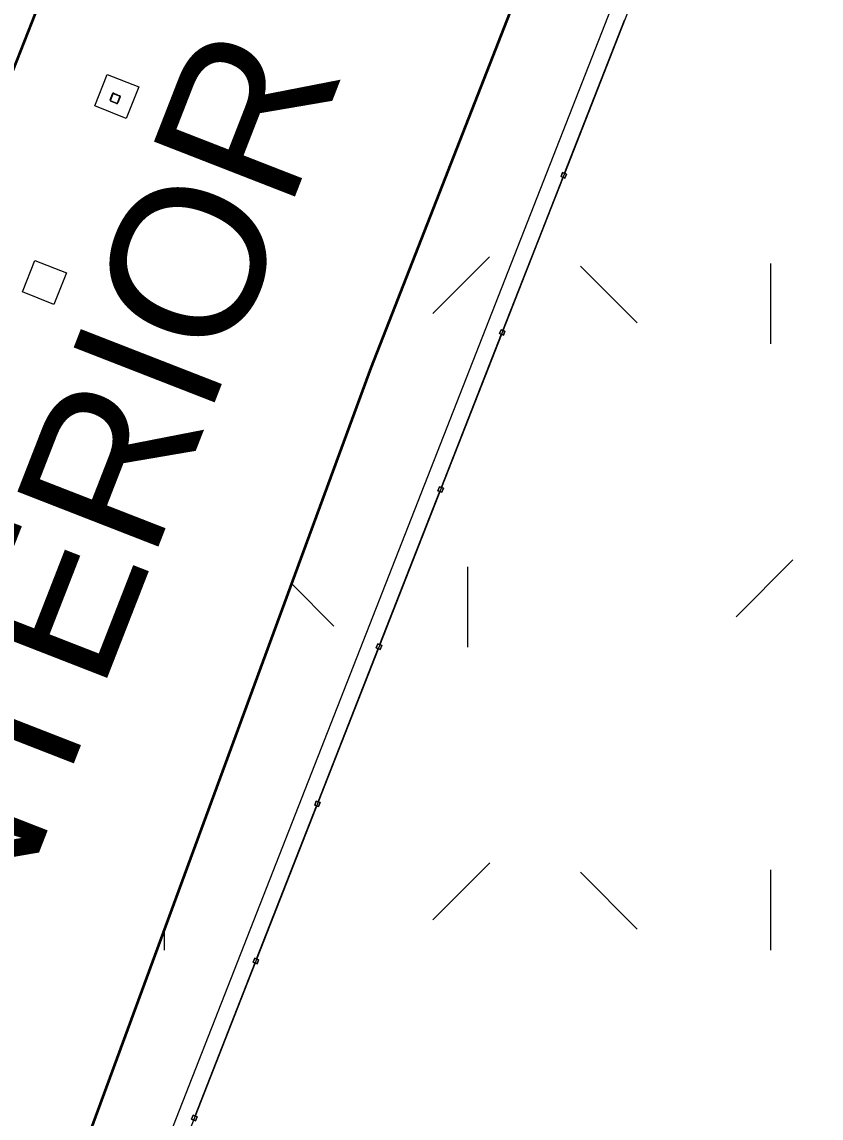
# Model space of a CAD drawing. Header units: metres. Extents: x -207 to 292, y -187 to 169.
# Drawn here: x -14.38 to -4.92, y -64.14 to -51.15 of the extents above; entities that cross this region are included whole.
import ezdxf

# ---------------------------------------------------------------- set-up
doc = ezdxf.new("R2010")
doc.units = ezdxf.units.M
for name, color, linetype, lineweight in [('A-GLAZ-CWMG', 7, 'Continuous', 9), ('ACHURADO', 7, 'Continuous', 9), ('BORDE CAMINO', 7, 'Continuous', 35), ('C-TOPO', 7, 'Continuous', 9), ('CERCO INTERIOR', 7, 'Continuous', 9), ('S-COLS', 7, 'Continuous', 9), ('solera', 7, 'Continuous', 35)]:
    doc.layers.add(name, color=color, linetype=linetype, lineweight=lineweight)
doc.layers.add('PR10-ARQ-PL-001-Emplazamiento-C-1_dwg', color=7, linetype='Continuous', lineweight=9, true_color=0x767676)
doc.layers.add('TEXTO', color=5, linetype='Continuous', lineweight=9, true_color=0x0000ff)
doc.styles.add('Arial', font='arial.ttf', dxfattribs={"height": 1.792988})

# ---------------------------------------------------------------- blocks, each defined once
blk = doc.blocks.new('M_Concrete-Rectangular-Column - 400 x 400 mm-2401275-PLANTA EMPLAZAMIENTO ACTUALIZADO')
at = {"layer": 'S-COLS'}
h = blk.add_hatch(dxfattribs=at)
h.set_pattern_fill('FP_22', color=256, style=0, pattern_type=2)
h.set_pattern_definition([(21.59, (-6.817, 53.263), (5.107535, 3.660175), [0.25146, -4.321, 0.25146, -4.321, -24.384]), (21.59, (-6.817, 53.263), (5.107535, 3.660175), [-9.144, 0.25146, -8.893, 0.25146, -4.321, -10.668]), (21.59, (-6.817, 53.263), (5.107535, 3.660175), [-22.86, 0.25146, -2.797, 0.25146, -7.369]), (141.59, (-4.972, 54.813), (-5.72357, 2.593167), [0.25146, -4.321, 0.25146, -4.321, -24.384]), (141.59, (-4.972, 54.813), (-5.72357, 2.593167), [-9.144, 0.25146, -8.893, 0.25146, -4.321, -10.668]), (141.59, (-4.972, 54.813), (-5.72357, 2.593167), [-22.86, 0.25146, -2.797, 0.25146, -7.369]), (261.59, (-5.385, 57.927), (0.616037, -6.253342), [0.25146, -4.321, 0.25146, -4.321, -24.384]), (261.59, (-5.385, 57.927), (0.616037, -6.253342), [-9.144, 0.25146, -8.893, 0.25146, -4.321, -10.668]), (261.59, (-5.385, 57.927), (0.616037, -6.253342), [-22.86, 0.25146, -2.797, 0.25146, -7.369])])
h.paths.add_polyline_path([(0.2, -0.2), (0.2, 0.2), (-0.2, 0.2), (-0.2, -0.2)])
for p, q in [((-0.2, -0.2), (-0.2, 0.2)), ((-0.2, 0.2), (0.2, 0.2)), ((-0.2, 0.2), (0.2, 0.2)), ((-0.2, -0.2), (-0.2, 0.2)), ((0.2, 0.2), (0.2, -0.2)), ((0.2, 0.2), (0.2, -0.2)), ((0.2, -0.2), (-0.2, -0.2)), ((0.2, -0.2), (-0.2, -0.2))]:
    blk.add_line(p, q, dxfattribs=at)
blk = doc.blocks.new('M_Concrete-Rectangular-Column - 400 x 400 mm-2404032-PLANTA EMPLAZAMIENTO ACTUALIZADO')
at = {"layer": 'S-COLS'}
for p, q in [((-0.2, -0.2), (-0.2, 0.2)), ((-0.2, 0.2), (0.2, 0.2)), ((-0.2, 0.2), (0.2, 0.2)), ((-0.2, -0.2), (-0.2, 0.2)), ((0.2, 0.2), (0.2, -0.2)), ((0.2, 0.2), (0.2, -0.2)), ((0.2, -0.2), (-0.2, -0.2)), ((0.2, -0.2), (-0.2, -0.2))]:
    blk.add_line(p, q, dxfattribs=at)
blk = doc.blocks.new('FCA_N_Columna de acero - 100 x 100 mm-2401719-PLANTA EMPLAZAMIENTO ACTUALIZADO')
at = {"layer": 'S-COLS'}
for p, q in [((-0.05, -0.038), (-0.05, 0.038)), ((-0.05, -0.038), (-0.05, 0.038)), ((-0.044, 0.038), (-0.044, -0.038)), ((-0.044, 0.038), (-0.044, -0.038)), ((-0.038, 0.05), (0.038, 0.05)), ((-0.038, 0.05), (0.038, 0.05)), ((0.038, 0.044), (-0.038, 0.044)), ((0.038, 0.044), (-0.038, 0.044)), ((0.044, -0.038), (0.044, 0.038)), ((0.044, -0.038), (0.044, 0.038)), ((0.05, 0.038), (0.05, -0.038)), ((0.05, 0.038), (0.05, -0.038)), ((-0.038, -0.044), (0.038, -0.044)), ((-0.038, -0.044), (0.038, -0.044)), ((0.038, -0.05), (-0.038, -0.05)), ((0.038, -0.05), (-0.038, -0.05))]:
    blk.add_line(p, q, dxfattribs=at)
for centre, radius, start, end in [((-0.038, 0.038), 0.012, 90, 180), ((-0.038, 0.038), 0.012, 90, 180), ((-0.038, 0.038), 0.006, 90, 180), ((-0.038, 0.038), 0.006, 90, 180), ((0.038, 0.038), 0.012, 360, 90), ((0.038, 0.038), 0.012, 360, 90), ((0.038, 0.038), 0.006, 360, 90), ((0.038, 0.038), 0.006, 360, 90), ((-0.038, -0.038), 0.012, 180, 270), ((-0.038, -0.038), 0.012, 180, 270), ((-0.038, -0.038), 0.006, 180, 270), ((-0.038, -0.038), 0.006, 180, 270), ((0.038, -0.038), 0.012, 270, 360), ((0.038, -0.038), 0.006, 270, 360), ((0.038, -0.038), 0.012, 270, 360), ((0.038, -0.038), 0.006, 270, 360)]:
    blk.add_arc(centre, radius, start, end, dxfattribs=at)
blk = doc.blocks.new('YADRAN_LASQUEMAS_ARQ_MO_002_TERRAZAS_rvt-1-PLANTA EMPLAZAMIENTO ACTUALIZADO')
at = {"layer": 'S-COLS', "lineweight": 9, "rotation": 338.4099999999997}
for name, p in [('M_Concrete-Rectangular-Column - 400 x 400 mm-2401275-PLANTA EMPLAZAMIENTO ACTUALIZADO', (-13.26, -52.035)), ('FCA_N_Columna de acero - 100 x 100 mm-2401719-PLANTA EMPLAZAMIENTO ACTUALIZADO', (-13.279, -52.058)), ('M_Concrete-Rectangular-Column - 400 x 400 mm-2404032-PLANTA EMPLAZAMIENTO ACTUALIZADO', (-14.117, -54.239))]:
    blk.add_blockref(name, p, dxfattribs=at)
blk = doc.blocks.new('PR10-ARQ-PL-001-Emplazamiento-C-1_dwg_Circular Mullion - 5mm-517344-PLANTA EMPLAZAMIENTO-674655-PLANTA EMPLAZAMIENTO ACTUALIZADO')
at = {"layer": 'A-GLAZ-CWMG', "flags": 128}
for points in [[(-84.442, 139.656), (-83.711, 141.464), (-83.713, 141.465), (-83.716, 141.466), (-84.446, 139.658), (-84.444, 139.657)], [(-84.444, 139.657), (-83.713, 141.465)]]:
    blk.add_lwpolyline(points, close=True, dxfattribs=at)
blk = doc.blocks.new('PR10-ARQ-PL-001-Emplazamiento-C-1_dwg_Rectangular Mullion - 50 x 50 mm-517346-PLANTA EMPLAZAMIENTO-674657-PLANTA EMPLAZAMIENTO ACTUALIZADO')
at = {"layer": 'A-GLAZ-CWMG', "flags": 128}
blk.add_lwpolyline([(0.025, 0.025), (-0.025, 0.025), (-0.025, -0.025), (0.025, -0.025)], close=True, dxfattribs=at)
blk = doc.blocks.new('PR10-ARQ-PL-001-Emplazamiento-C-1_dwg_Rectangular Mullion - 50 x 50 mm-517357-PLANTA EMPLAZAMIENTO-674659-PLANTA EMPLAZAMIENTO ACTUALIZADO')
at = {"layer": 'A-GLAZ-CWMG', "flags": 128}
blk.add_lwpolyline([(0.025, 0.025), (0.025, -0.025), (-0.025, -0.025), (-0.025, 0.025)], close=True, dxfattribs=at)
blk = doc.blocks.new('PR10-ARQ-PL-001-Emplazamiento-C-1_dwg-674643-PLANTA EMPLAZAMIENTO ACTUALIZADO')
at = {"layer": 'ACHURADO'}
h = blk.add_hatch(dxfattribs=at)
h.set_pattern_fill('FP_1', color=256, style=0, pattern_type=2)
h.set_pattern_definition([(90, (-655750.258, -5498481.082), (-3.592, 3.592), [0.9525, -6.232]), (45, (-655750.258, -5498481.082), (-3.5921024484, 3.5921024484), [0.9525, -4.127]), (135, (-655750.258, -5498481.082), (-3.5921024484, -3.5921024484), [0.9525, -4.127])])
h.paths.add_polyline_path([(19.275, -116.438), (17.327, -117.555), (16.023, -117.681), (15.836, -118.593), (15.64, -118.553), (15.814, -117.703), (15.33, -117.77), (15.92, -117.187), (16.473, -114.489), (16.282, -114.203), (16.514, -114.289), (17.373, -110.102), (-5.102, -101.293), (-5.029, -101.107), (17.602, -109.977), (16.807, -113.854), (18.008, -114.584)])
h.paths.add_polyline_path([(14.883, -121.031), (15.235, -121.025), (15.586, -121.007), (15.936, -120.977), (16.285, -120.935), (16.674, -120.873), (16.978, -120.814), (17.321, -120.736), (17.661, -120.647), (17.997, -120.545), (18.33, -120.432), (18.659, -120.308), (18.983, -120.172), (18.713, -118.611), (19.275, -116.438), (21.508, -116.196), (22.661, -116.543), (23.385, -116.465), (23.557, -116.196), (23.721, -115.921), (23.876, -115.641), (24.022, -115.356), (24.159, -115.067), (24.287, -114.774), (24.406, -114.477), (58.185, -28.343), (58.254, -28.108), (58.312, -27.87), (58.358, -27.629), (58.392, -27.386), (58.414, -27.142), (58.424, -26.897), (58.421, -26.651), (58.407, -26.407), (58.381, -26.163), (58.343, -25.921), (58.293, -25.681), (58.232, -25.443), (58.158, -25.209), (58.074, -24.979), (57.978, -24.753), (57.871, -24.533), (57.754, -24.318), (57.626, -24.108), (57.488, -23.906), (57.34, -23.71), (57.183, -23.522), (57.016, -23.342), (56.841, -23.17), (56.658, -23.007), (56.467, -22.853), (56.269, -22.709), (56.064, -22.575), (55.852, -22.451), (44.562, -17.428), (32.704, -11.966), (21.603, -7.179), (20.9, -6.999), (20.193, -6.83), (19.484, -6.674), (18.772, -6.529), (18.058, -6.397), (17.342, -6.276), (16.624, -6.168), (15.905, -6.071), (15.183, -5.987), (14.895, -5.973), (14.606, -5.971), (14.317, -5.981), (14.029, -6.002), (13.742, -6.035), (13.457, -6.079), (13.173, -6.135), (12.892, -6.202), (12.614, -6.281), (12.339, -6.37), (12.069, -6.471), (11.802, -6.582), (11.54, -6.704), (11.283, -6.836), (11.032, -6.978), (10.787, -7.131), (10.548, -7.293), (10.315, -7.465), (10.09, -7.646), (9.872, -7.835), (9.662, -8.034), (9.384, -8.284), (9.113, -8.542), (8.596, -9.084), (8.351, -9.366), (8.115, -9.656), (7.888, -9.954), (7.67, -10.258), (7.462, -10.569), (7.263, -10.887), (7.075, -11.21), (6.897, -11.539), (6.729, -11.874), (6.572, -12.213), (6.426, -12.558), (6.29, -12.907), (6.166, -13.26), (-6.848, -46.55), (-6.344, -46.736), (-6.287, -46.582), (-5.755, -46.779), (7.902, -11.919), (8.941, -10.094), (10.457, -8.289), (12.94, -7.061), (15.443, -6.87), (20.083, -8.71), (20.547, -7.565), (20.733, -7.639), (20.194, -8.969), (15.412, -7.073), (12.994, -7.258), (10.583, -8.449), (9.106, -10.208), (8.083, -12.005), (-23.285, -92.075), (-23.471, -92.003), (-5.899, -47.147), (-6.424, -46.953), (-6.9, -46.685), (-10.249, -55.252), (-17.957, -76.206), (-22.175, -86.918), (-22.274, -87.115), (-22.383, -87.308), (-22.502, -87.494), (-22.63, -87.675), (-22.767, -87.849), (-22.912, -88.015), (-23.066, -88.174), (-23.227, -88.325), (-23.396, -88.468), (-23.572, -88.602), (-23.754, -88.727), (-23.943, -88.843), (-24.137, -88.949), (-24.336, -89.045), (-24.495, -89.155), (-24.647, -89.274), (-24.791, -89.403), (-24.927, -89.54), (-25.054, -89.686), (-25.171, -89.84), (-25.376, -90.167), (-25.463, -90.34), (-25.538, -90.518), (-25.602, -90.7), (-25.655, -90.886), (-25.696, -91.075), (-25.725, -91.266), (-25.77, -93.298), (-25.73, -93.442), (-25.679, -93.583), (-25.615, -93.719), (-25.541, -93.849), (-25.456, -93.972), (-25.258, -94.196), (-25.145, -94.295), (-25.025, -94.384), (-24.952, -94.188), (-25.106, -94.131), (-24.943, -93.69), (-24.572, -93.827), (-24.735, -94.268), (-24.857, -94.484), (-24.639, -94.582), (-24.409, -94.65), (-16.238, -96.856), (-9.333, -99.776), (-9.122, -99.888), (-8.917, -100.011), (-8.719, -100.145), (-8.528, -100.289), (-8.345, -100.443), (-8.171, -100.606), (-8.005, -100.778), (-7.848, -100.959), (-7.701, -101.148), (-7.565, -101.344), (-7.438, -101.547), (-7.323, -101.756), (-7.219, -101.971), (-7.126, -102.191), (-7.045, -102.416), (-6.976, -102.645), (-6.919, -102.877), (-6.874, -103.112), (-6.821, -103.587), (-6.814, -103.826), (-6.819, -104.065), (-6.837, -104.303), (-6.867, -104.54), (-6.91, -104.776), (-6.965, -105.008), (-7.032, -105.238), (-7.111, -105.463), (-7.202, -105.684), (-7.304, -105.9), (-9.061, -109.297), (-9.147, -109.511), (-9.222, -109.728), (-9.284, -109.95), (-9.334, -110.174), (-9.372, -110.401), (-9.397, -110.63), (-9.41, -110.86), (-9.41, -111.09), (-9.398, -111.32), (-9.373, -111.548), (-9.335, -111.775), (-9.285, -112), (-9.223, -112.222), (-9.149, -112.439), (-9.063, -112.653), (-8.965, -112.861), (-8.856, -113.064), (-8.737, -113.26), (-8.606, -113.45), (-8.465, -113.632), (-7.995, -113.938), (-7.519, -114.234), (-7.036, -114.519), (-6.547, -114.794), (-6.052, -115.058), (-5.552, -115.312), (-5.046, -115.554), (-4.019, -116.006), (-3.499, -116.215), (-2.974, -116.413), (-2.445, -116.6), (-1.912, -116.775), (-1.375, -116.938), (-0.835, -117.09), (-0.292, -117.23), (0.254, -117.359), (0.802, -117.475), (1.598, -117.626), (3.182, -117.964), (3.97, -118.152), (4.755, -118.352), (5.537, -118.564), (6.315, -118.789), (7.09, -119.025), (7.86, -119.274), (8.627, -119.535), (9.223, -119.746), (10.424, -120.139), (11.7, -120.505), (12.25, -120.648), (12.865, -120.796), (13.482, -120.933), (13.83, -120.976), (14.181, -121.006), (14.532, -121.025)])
h.paths.add_polyline_path([(22.149, -114.705), (22.164, -114.693), (22.181, -114.697)])
h.paths.add_polyline_path([(16.282, -114.203), (16.116, -114.142), (16.202, -114.084)])
h.paths.add_polyline_path([(39.665, -75.099), (36.369, -73.775), (43.198, -56.768), (46.494, -58.092)])
at = {"layer": 'BORDE CAMINO', "flags": 128}
blk.add_lwpolyline([(6.166, -13.26), (-10.249, -55.252), (-17.957, -76.206), (-22.175, -86.918)], dxfattribs=at)
at = {"layer": 'C-TOPO', "flags": 128}
for points in [[(-3.288, -23.31), (-7.033, -32.808), (-9.218, -38.349), (-11.944, -45.263), (-14.719, -52.298), (-17.792, -60.094), (-21.894, -70.497), (-23.362, -74.22), (-25.763, -80.309), (-26.191, -81.063), (-25.763, -80.309), (-23.362, -74.22), (-21.894, -70.497), (-17.792, -60.094), (-14.719, -52.298), (-11.944, -45.263), (-9.218, -38.349), (-7.033, -32.808), (-3.288, -23.31)], [(-38.522, 3.372), (-63.796, -60.767), (-64.787, -63.303), (-65.442, -65.56), (-65.513, -67.796), (-65.188, -69.341), (-63.72, -71.906), (-61.856, -73.538), (-59.33, -74.622), (-56.131, -75.909), (-44.728, -80.483), (-36.21, -83.809), (-33.878, -84.432), (-31.141, -84.393), (-28.353, -83.237), (-25.969, -80.472), (-25.039, -78.346), (-19.549, -64.511), (-16.745, -57.445), (-5.944, -30.109), (-2.297, -20.794)], [(-4.893, -41.55), (-7.911, -49.271), (-10.249, -55.252), (-10.957, -57.175), (-14.245, -66.116)], [(-14.245, -66.116), (-10.957, -57.175), (-10.249, -55.252), (-7.911, -49.271), (-4.893, -41.55)]]:
    blk.add_lwpolyline(points, dxfattribs=at)
at = {"layer": 'CERCO INTERIOR', "flags": 128}
for points in [[(-23.471, -92.003), (7.902, -11.919), (8.941, -10.094), (10.457, -8.289), (12.94, -7.061), (15.443, -6.87), (20.269, -8.784)], [(-23.285, -92.075), (8.083, -12.005), (9.106, -10.208), (10.583, -8.449), (12.994, -7.258), (15.412, -7.073), (20.194, -8.969), (20.733, -7.639), (20.547, -7.565), (20.008, -8.895)]]:
    blk.add_lwpolyline(points, dxfattribs=at)
at = {"layer": 'solera'}
blk.add_line((2.621, -8.324), (-25.763, -80.309), dxfattribs=at)
for p, rotation in [((-93.164, 87.624), 180.6073931359248), ((-93.164, 87.624), 180.6073931359248), ((-93.164, 87.624), 180.6073931359248), ((-93.893, 85.762), 180.6073931359254), ((-93.893, 85.762), 180.6073931359254), ((-93.893, 85.762), 180.6073931359254), ((-94.623, 83.9), 180.6073931359254), ((-94.623, 83.9), 180.6073931359254), ((-94.623, 83.9), 180.6073931359254), ((-95.353, 82.037), 180.6073931359248), ((-95.353, 82.037), 180.6073931359254), ((-95.353, 82.037), 180.6073931359248), ((-96.082, 80.175), 180.6073931359248), ((-96.082, 80.175), 180.6073931359254), ((-96.082, 80.175), 180.6073931359248), ((-96.812, 78.313), 180.6073931359254), ((-96.812, 78.313), 180.6073931359254), ((-96.812, 78.313), 180.6073931359254), ((-97.541, 76.451), 180.6073931359254), ((-97.541, 76.451), 180.6073931359254), ((-97.541, 76.451), 180.6073931359254)]:
    blk.add_blockref('PR10-ARQ-PL-001-Emplazamiento-C-1_dwg_Circular Mullion - 5mm-517344-PLANTA EMPLAZAMIENTO-674655-PLANTA EMPLAZAMIENTO ACTUALIZADO', p, dxfattribs=dict(rotation=rotation))
at = {"extrusion": (0, 0, -1), "rotation": 111.3926068640746}
for name, p in [('PR10-ARQ-PL-001-Emplazamiento-C-1_dwg_Rectangular Mullion - 50 x 50 mm-517346-PLANTA EMPLAZAMIENTO-674657-PLANTA EMPLAZAMIENTO ACTUALIZADO', (7.965, -52.969)), ('PR10-ARQ-PL-001-Emplazamiento-C-1_dwg_Rectangular Mullion - 50 x 50 mm-517357-PLANTA EMPLAZAMIENTO-674659-PLANTA EMPLAZAMIENTO ACTUALIZADO', (7.965, -52.969)), ('PR10-ARQ-PL-001-Emplazamiento-C-1_dwg_Rectangular Mullion - 50 x 50 mm-517346-PLANTA EMPLAZAMIENTO-674657-PLANTA EMPLAZAMIENTO ACTUALIZADO', (8.694, -54.831)), ('PR10-ARQ-PL-001-Emplazamiento-C-1_dwg_Rectangular Mullion - 50 x 50 mm-517357-PLANTA EMPLAZAMIENTO-674659-PLANTA EMPLAZAMIENTO ACTUALIZADO', (8.694, -54.831)), ('PR10-ARQ-PL-001-Emplazamiento-C-1_dwg_Rectangular Mullion - 50 x 50 mm-517346-PLANTA EMPLAZAMIENTO-674657-PLANTA EMPLAZAMIENTO ACTUALIZADO', (9.424, -56.693)), ('PR10-ARQ-PL-001-Emplazamiento-C-1_dwg_Rectangular Mullion - 50 x 50 mm-517357-PLANTA EMPLAZAMIENTO-674659-PLANTA EMPLAZAMIENTO ACTUALIZADO', (9.424, -56.693)), ('PR10-ARQ-PL-001-Emplazamiento-C-1_dwg_Rectangular Mullion - 50 x 50 mm-517346-PLANTA EMPLAZAMIENTO-674657-PLANTA EMPLAZAMIENTO ACTUALIZADO', (10.153, -58.556)), ('PR10-ARQ-PL-001-Emplazamiento-C-1_dwg_Rectangular Mullion - 50 x 50 mm-517357-PLANTA EMPLAZAMIENTO-674659-PLANTA EMPLAZAMIENTO ACTUALIZADO', (10.153, -58.556)), ('PR10-ARQ-PL-001-Emplazamiento-C-1_dwg_Rectangular Mullion - 50 x 50 mm-517346-PLANTA EMPLAZAMIENTO-674657-PLANTA EMPLAZAMIENTO ACTUALIZADO', (10.883, -60.418)), ('PR10-ARQ-PL-001-Emplazamiento-C-1_dwg_Rectangular Mullion - 50 x 50 mm-517357-PLANTA EMPLAZAMIENTO-674659-PLANTA EMPLAZAMIENTO ACTUALIZADO', (10.883, -60.418)), ('PR10-ARQ-PL-001-Emplazamiento-C-1_dwg_Rectangular Mullion - 50 x 50 mm-517346-PLANTA EMPLAZAMIENTO-674657-PLANTA EMPLAZAMIENTO ACTUALIZADO', (11.612, -62.28)), ('PR10-ARQ-PL-001-Emplazamiento-C-1_dwg_Rectangular Mullion - 50 x 50 mm-517357-PLANTA EMPLAZAMIENTO-674659-PLANTA EMPLAZAMIENTO ACTUALIZADO', (11.612, -62.28)), ('PR10-ARQ-PL-001-Emplazamiento-C-1_dwg_Rectangular Mullion - 50 x 50 mm-517346-PLANTA EMPLAZAMIENTO-674657-PLANTA EMPLAZAMIENTO ACTUALIZADO', (12.342, -64.142)), ('PR10-ARQ-PL-001-Emplazamiento-C-1_dwg_Rectangular Mullion - 50 x 50 mm-517357-PLANTA EMPLAZAMIENTO-674659-PLANTA EMPLAZAMIENTO ACTUALIZADO', (12.342, -64.142))]:
    blk.add_blockref(name, p, dxfattribs=at)
at = {"layer": 'TEXTO', "insert": (-19.72, -70.266), "char_height": 1.79299, "width": 21.42419, "attachment_point": 1, "rotation": 68.6975, "line_spacing_factor": 0.941778, "style": 'Arial'}
blk.add_mtext('CALLE INTERIOR', dxfattribs=at)
blk = doc.blocks.new('Circular Mullion - 5mm-517344-PLANTA EMPLAZAMIENTO ACTUALIZADO')
at = {"layer": 'A-GLAZ-CWMG'}
for p, q in [((-83.716, 141.466), (-84.446, 139.658)), ((-84.444, 139.657), (-83.713, 141.465)), ((-83.713, 141.465), (-84.444, 139.657)), ((-84.442, 139.656), (-83.711, 141.464)), ((-83.713, 141.465), (-83.716, 141.466)), ((-83.711, 141.464), (-83.713, 141.465)), ((-84.446, 139.658), (-84.444, 139.657)), ((-84.444, 139.657), (-84.442, 139.656))]:
    blk.add_line(p, q, dxfattribs=at)
blk = doc.blocks.new('Rectangular Mullion - 50 x 50 mm-517346-PLANTA EMPLAZAMIENTO ACTUALIZADO')
at = {"layer": 'A-GLAZ-CWMG'}
for p, q in [((0.025, 0.025), (-0.025, 0.025)), ((-0.025, 0.025), (-0.025, -0.025)), ((0.025, -0.025), (0.025, 0.025)), ((-0.025, -0.025), (0.025, -0.025))]:
    blk.add_line(p, q, dxfattribs=at)
blk = doc.blocks.new('Rectangular Mullion - 50 x 50 mm-517357-PLANTA EMPLAZAMIENTO ACTUALIZADO')
at = {"layer": 'A-GLAZ-CWMG'}
for p, q in [((-0.025, -0.025), (-0.025, 0.025)), ((-0.025, 0.025), (0.025, 0.025)), ((0.025, 0.025), (0.025, -0.025)), ((0.025, -0.025), (-0.025, -0.025))]:
    blk.add_line(p, q, dxfattribs=at)

msp = doc.modelspace()

# ---------------------------------------------------------------- linework, layer by layer
at = {"layer": 'C-TOPO'}
for p, q in [((-16.745, -57.445), (-5.944, -30.109)), ((-14.719, -52.298), (-11.944, -45.263)), ((-11.944, -45.263), (-14.719, -52.298)), ((-7.911, -49.271), (-10.249, -55.252)), ((-10.249, -55.252), (-7.911, -49.271)), ((-10.249, -55.252), (-10.957, -57.175)), ((-10.957, -57.175), (-10.249, -55.252)), ((-10.957, -57.175), (-14.245, -66.116)), ((-14.245, -66.116), (-10.957, -57.175))]:
    msp.add_line(p, q, dxfattribs=at)

# ---------------------------------------------------------------- block references
at = {"lineweight": 5}
msp.add_blockref('YADRAN_LASQUEMAS_ARQ_MO_002_TERRAZAS_rvt-1-PLANTA EMPLAZAMIENTO ACTUALIZADO', (0, 0), dxfattribs=at)
at = {"layer": 'A-GLAZ-CWMG'}
for p, rotation in [((-93.164, 87.624), 180.6073931359248), ((-93.164, 87.624), 180.6073931359248), ((-93.164, 87.624), 180.6073931359248), ((-93.893, 85.762), 180.6073931359254), ((-93.893, 85.762), 180.6073931359254), ((-93.893, 85.762), 180.6073931359254), ((-94.623, 83.9), 180.6073931359254), ((-94.623, 83.9), 180.6073931359254), ((-94.623, 83.9), 180.6073931359254), ((-95.353, 82.037), 180.6073931359248), ((-95.353, 82.037), 180.6073931359254), ((-95.353, 82.037), 180.6073931359248), ((-96.082, 80.175), 180.6073931359248), ((-96.082, 80.175), 180.6073931359254), ((-96.082, 80.175), 180.6073931359248), ((-96.812, 78.313), 180.6073931359254), ((-96.812, 78.313), 180.6073931359254), ((-96.812, 78.313), 180.6073931359254), ((-97.541, 76.451), 180.6073931359254), ((-97.541, 76.451), 180.6073931359254), ((-97.541, 76.451), 180.6073931359254)]:
    msp.add_blockref('Circular Mullion - 5mm-517344-PLANTA EMPLAZAMIENTO ACTUALIZADO', p, dxfattribs=dict(at, rotation=rotation))
at = {"layer": 'A-GLAZ-CWMG', "extrusion": (0, 0, -1), "rotation": 111.3926068640746}
for name, p in [('Rectangular Mullion - 50 x 50 mm-517346-PLANTA EMPLAZAMIENTO ACTUALIZADO', (7.965, -52.969)), ('Rectangular Mullion - 50 x 50 mm-517357-PLANTA EMPLAZAMIENTO ACTUALIZADO', (7.965, -52.969)), ('Rectangular Mullion - 50 x 50 mm-517346-PLANTA EMPLAZAMIENTO ACTUALIZADO', (8.694, -54.831)), ('Rectangular Mullion - 50 x 50 mm-517357-PLANTA EMPLAZAMIENTO ACTUALIZADO', (8.694, -54.831)), ('Rectangular Mullion - 50 x 50 mm-517346-PLANTA EMPLAZAMIENTO ACTUALIZADO', (9.424, -56.693)), ('Rectangular Mullion - 50 x 50 mm-517357-PLANTA EMPLAZAMIENTO ACTUALIZADO', (9.424, -56.693)), ('Rectangular Mullion - 50 x 50 mm-517346-PLANTA EMPLAZAMIENTO ACTUALIZADO', (10.153, -58.556)), ('Rectangular Mullion - 50 x 50 mm-517357-PLANTA EMPLAZAMIENTO ACTUALIZADO', (10.153, -58.556)), ('Rectangular Mullion - 50 x 50 mm-517346-PLANTA EMPLAZAMIENTO ACTUALIZADO', (10.883, -60.418)), ('Rectangular Mullion - 50 x 50 mm-517357-PLANTA EMPLAZAMIENTO ACTUALIZADO', (10.883, -60.418)), ('Rectangular Mullion - 50 x 50 mm-517346-PLANTA EMPLAZAMIENTO ACTUALIZADO', (11.612, -62.28)), ('Rectangular Mullion - 50 x 50 mm-517357-PLANTA EMPLAZAMIENTO ACTUALIZADO', (11.612, -62.28)), ('Rectangular Mullion - 50 x 50 mm-517346-PLANTA EMPLAZAMIENTO ACTUALIZADO', (12.342, -64.142)), ('Rectangular Mullion - 50 x 50 mm-517357-PLANTA EMPLAZAMIENTO ACTUALIZADO', (12.342, -64.142))]:
    msp.add_blockref(name, p, dxfattribs=at)
at = {"layer": 'PR10-ARQ-PL-001-Emplazamiento-C-1_dwg', "color": 7}
msp.add_blockref('PR10-ARQ-PL-001-Emplazamiento-C-1_dwg-674643-PLANTA EMPLAZAMIENTO ACTUALIZADO', (0, 0), dxfattribs=at)

doc.saveas('drawing.dxf')
